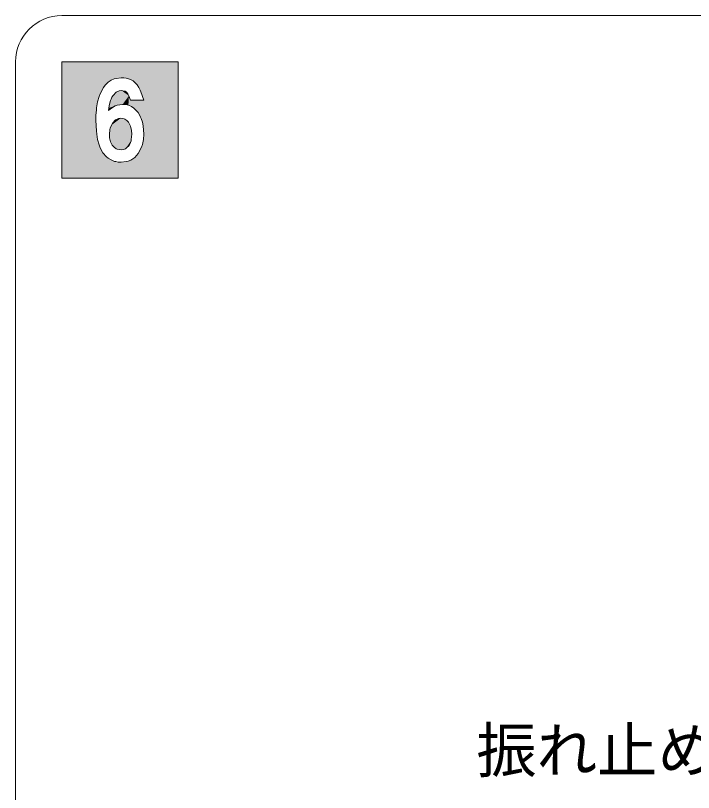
# Model space of a CAD drawing. Units: millimetres on the paper. Extents: x -35288 to 200, y -139 to 12382.
# Drawn here: x 10 to 24.6, y -43.74 to -27 of the extents above; entities that cross this region are included whole.
import ezdxf
from ezdxf.enums import TextEntityAlignment as Align

# ---------------------------------------------------------------- set-up
doc = ezdxf.new("R2010")
doc.units = ezdxf.units.MM
doc.layers.add('1-0_', color=7, linetype='Continuous', lineweight=9)
doc.layers.add('4-0_通り芯', color=7, linetype='Continuous', lineweight=9)
doc.styles.add('ＭＳ ゴシック', font='')
doc.styles.get('ＭＳ ゴシック').set_extended_font_data('MS Gothic')

msp = doc.modelspace()

# ---------------------------------------------------------------- linework, layer by layer
at = {"layer": '1-0_'}
for p, q in [((89, -27), (11, -27)), ((10, -71), (10, -28)), ((11, -28), (11, -30.5)), ((11, -28), (13.5, -28)), ((13.5, -28), (13.5, -30.5)), ((12.277, -28.34), (12.165, -28.353)), ((12.334, -28.343), (12.277, -28.34)), ((12.171, -29.236), (12.216, -29.218)), ((12.216, -29.218), (12.264, -29.213)), ((11, -30.5), (13.5, -30.5))]:
    msp.add_line(p, q, dxfattribs=at)
for points in [[(12.165, -28.353), (12.125, -28.365), (12.062, -28.393), (11.995, -28.438), (11.972, -28.459), (11.933, -28.499), (11.895, -28.548), (11.821, -28.687), (11.8, -28.744), (11.768, -28.858), (11.745, -28.989), (11.74, -29.04), (11.731, -29.147), (11.73, -29.261), (11.74, -29.484), (11.747, -29.553), (11.767, -29.667), (11.8, -29.785), (11.813, -29.826), (11.845, -29.892), (11.883, -29.954), (11.962, -30.043), (11.993, -30.07), (12.056, -30.11), (12.129, -30.141), (12.158, -30.147), (12.213, -30.158), (12.274, -30.16), (12.383, -30.147), (12.423, -30.139), (12.485, -30.112), (12.547, -30.073), (12.571, -30.055), (12.608, -30.016), (12.643, -29.971), (12.714, -29.836), (12.731, -29.781), (12.753, -29.672), (12.76, -29.553), (12.746, -29.373)], [(12.01, -28.991), (12.025, -28.908), (12.048, -28.829), (12.057, -28.805), (12.077, -28.761), (12.1, -28.724), (12.166, -28.654), (12.184, -28.642), (12.233, -28.622), (12.285, -28.616), (12.347, -28.626), (12.359, -28.632), (12.389, -28.652), (12.416, -28.683), (12.442, -28.729), (12.477, -28.821), (12.76, -28.821), (12.699, -28.645), (12.684, -28.611), (12.655, -28.551), (12.619, -28.495), (12.532, -28.408), (12.478, -28.378), (12.409, -28.353), (12.382, -28.35), (12.334, -28.343)], [(12.746, -29.373), (12.731, -29.296), (12.706, -29.216), (12.694, -29.188), (12.67, -29.14), (12.64, -29.092), (12.549, -28.996), (12.496, -28.961), (12.43, -28.934), (12.404, -28.927), (12.357, -28.919), (12.304, -28.916), (12.19, -28.932), (12.148, -28.948), (12.086, -28.98), (12.012, -29.035)], [(12.012, -29.035), (12.005, -29.044), (12.01, -28.991)], [(12.264, -29.213), (12.341, -29.225), (12.356, -29.232), (12.396, -29.261), (12.429, -29.298), (12.474, -29.385), (12.484, -29.413), (12.498, -29.479), (12.503, -29.553), (12.493, -29.668), (12.487, -29.697), (12.469, -29.753), (12.444, -29.797), (12.384, -29.859), (12.367, -29.87), (12.322, -29.888), (12.274, -29.894), (12.188, -29.879), (12.168, -29.869), (12.122, -29.836), (12.081, -29.789), (12.045, -29.717), (12.037, -29.692), (12.026, -29.632), (12.021, -29.564), (12.033, -29.454), (12.04, -29.423), (12.063, -29.362), (12.093, -29.31), (12.154, -29.247), (12.171, -29.236)]]:
    msp.add_lwpolyline(points, dxfattribs=at)
msp.add_arc((11, -28), 1, 90, 180, dxfattribs=at)
for points in [[(11, -28), (12.062, -28.393), (12.125, -28.365)], [(11, -28), (12.125, -28.365), (12.165, -28.353)], [(11, -28), (12.165, -28.353), (12.277, -28.34)], [(11, -28), (12.277, -28.34), (12.334, -28.343)], [(11, -28), (12.334, -28.343), (12.409, -28.353)], [(13.5, -28), (11, -28), (12.409, -28.353)], [(11, -30.5), (11.73, -29.261), (11, -28)], [(11, -28), (11.73, -29.261), (11.731, -29.147)], [(11, -28), (11.731, -29.147), (11.74, -29.04)], [(11, -28), (11.74, -29.04), (11.745, -28.989)], [(11, -28), (11.745, -28.989), (11.768, -28.858)], [(11, -28), (11.768, -28.858), (11.8, -28.744)], [(11, -28), (11.8, -28.744), (11.821, -28.687)], [(11, -28), (11.821, -28.687), (11.895, -28.548)], [(11, -28), (11.895, -28.548), (11.933, -28.499)], [(11.995, -28.438), (12.062, -28.393), (11, -28)], [(11, -28), (11.933, -28.499), (11.972, -28.459)], [(11, -28), (11.972, -28.459), (11.995, -28.438)], [(13.5, -28), (12.409, -28.353), (12.478, -28.378)], [(13.5, -28), (12.478, -28.378), (12.532, -28.408)], [(13.5, -28), (12.532, -28.408), (12.619, -28.495)], [(13.5, -28), (12.619, -28.495), (12.655, -28.551)], [(13.5, -28), (12.655, -28.551), (12.684, -28.611)], [(13.5, -28), (12.684, -28.611), (12.699, -28.645)], [(12.699, -28.645), (12.76, -28.821), (13.5, -28)], [(12.731, -29.781), (13.5, -30.5), (13.5, -28)], [(12.753, -29.672), (12.731, -29.781), (13.5, -28)], [(13.5, -28), (12.76, -29.553), (12.753, -29.672)], [(13.5, -28), (12.76, -28.821), (12.76, -29.553)], [(12.442, -28.729), (12.285, -28.616), (12.233, -28.622)], [(12.442, -28.729), (12.347, -28.626), (12.285, -28.616)], [(12.442, -28.729), (12.025, -28.908), (12.01, -28.991)], [(12.442, -28.729), (12.01, -28.991), (12.19, -28.932)], [(12.442, -28.729), (12.048, -28.829), (12.025, -28.908)], [(12.442, -28.729), (12.057, -28.805), (12.048, -28.829)], [(12.442, -28.729), (12.077, -28.761), (12.057, -28.805)], [(12.442, -28.729), (12.1, -28.724), (12.077, -28.761)], [(12.442, -28.729), (12.166, -28.654), (12.1, -28.724)], [(12.442, -28.729), (12.184, -28.642), (12.166, -28.654)], [(12.442, -28.729), (12.233, -28.622), (12.184, -28.642)], [(12.442, -28.729), (12.19, -28.932), (12.304, -28.916)], [(12.442, -28.729), (12.304, -28.916), (12.357, -28.919)], [(12.442, -28.729), (12.359, -28.632), (12.347, -28.626)], [(12.442, -28.729), (12.357, -28.919), (12.404, -28.927)], [(12.442, -28.729), (12.389, -28.652), (12.359, -28.632)], [(12.442, -28.729), (12.416, -28.683), (12.389, -28.652)], [(12.442, -28.729), (12.404, -28.927), (12.43, -28.934)], [(12.442, -28.729), (12.43, -28.934), (12.496, -28.961)], [(12.496, -28.961), (12.477, -28.821), (12.442, -28.729)], [(12.01, -28.991), (12.148, -28.948), (12.19, -28.932)], [(12.01, -28.991), (12.086, -28.98), (12.148, -28.948)], [(12.496, -28.961), (12.76, -28.821), (12.477, -28.821)], [(12.496, -28.961), (12.549, -28.996), (12.76, -28.821)], [(12.76, -28.821), (12.549, -28.996), (12.64, -29.092)], [(12.76, -28.821), (12.64, -29.092), (12.67, -29.14)], [(12.76, -28.821), (12.67, -29.14), (12.694, -29.188)], [(12.76, -28.821), (12.694, -29.188), (12.706, -29.216)], [(12.76, -28.821), (12.706, -29.216), (12.731, -29.296)], [(12.76, -28.821), (12.731, -29.296), (12.746, -29.373)], [(12.76, -28.821), (12.746, -29.373), (12.76, -29.553)], [(12.01, -28.991), (12.005, -29.044), (12.012, -29.035)], [(12.01, -28.991), (12.012, -29.035), (12.086, -28.98)], [(11, -30.5), (11.74, -29.484), (11.73, -29.261)], [(12.341, -29.225), (12.356, -29.232), (12.04, -29.423), (12.033, -29.454)], [(12.356, -29.232), (12.396, -29.261), (12.033, -29.454), (12.498, -29.479)], [(12.264, -29.213), (12.341, -29.225), (12.063, -29.362), (12.04, -29.423)], [(12.216, -29.218), (12.264, -29.213), (12.093, -29.31), (12.063, -29.362)], [(12.171, -29.236), (12.216, -29.218), (12.154, -29.247), (12.093, -29.31)], [(12.396, -29.261), (12.429, -29.298), (12.498, -29.479), (12.484, -29.413)], [(12.033, -29.454), (12.021, -29.564), (12.498, -29.479), (12.188, -29.879)], [(12.429, -29.298), (12.474, -29.385), (12.484, -29.413)], [(11, -30.5), (11.747, -29.553), (11.74, -29.484)], [(11, -30.5), (11.767, -29.667), (11.747, -29.553)], [(12.021, -29.564), (12.026, -29.632), (12.188, -29.879), (12.168, -29.869)], [(12.498, -29.479), (12.503, -29.553), (12.188, -29.879), (12.274, -29.894)], [(12.503, -29.553), (12.493, -29.668), (12.274, -29.894), (12.322, -29.888)], [(11, -30.5), (11.8, -29.785), (11.767, -29.667)], [(11, -30.5), (11.813, -29.826), (11.8, -29.785)], [(12.026, -29.632), (12.045, -29.717), (12.168, -29.869), (12.122, -29.836)], [(12.045, -29.717), (12.081, -29.789), (12.122, -29.836)], [(12.493, -29.668), (12.487, -29.697), (12.322, -29.888), (12.367, -29.87)], [(12.487, -29.697), (12.469, -29.753), (12.367, -29.87), (12.384, -29.859)], [(12.469, -29.753), (12.444, -29.797), (12.384, -29.859)], [(12.731, -29.781), (12.714, -29.836), (13.5, -30.5)], [(11, -30.5), (11.845, -29.892), (11.813, -29.826)], [(11, -30.5), (11.883, -29.954), (11.845, -29.892)], [(11, -30.5), (11.962, -30.043), (11.883, -29.954)], [(13.5, -30.5), (12.714, -29.836), (12.643, -29.971)], [(11, -30.5), (11.993, -30.07), (11.962, -30.043)], [(12.056, -30.11), (11.993, -30.07), (11, -30.5)], [(12.129, -30.141), (12.056, -30.11), (11, -30.5)], [(13.5, -30.5), (12.485, -30.112), (12.423, -30.139)], [(13.5, -30.5), (12.547, -30.073), (12.485, -30.112)], [(13.5, -30.5), (12.571, -30.055), (12.547, -30.073)], [(13.5, -30.5), (12.608, -30.016), (12.571, -30.055)], [(13.5, -30.5), (12.643, -29.971), (12.608, -30.016)], [(12.129, -30.141), (11, -30.5), (13.5, -30.5)], [(13.5, -30.5), (12.213, -30.158), (12.129, -30.141)], [(13.5, -30.5), (12.274, -30.16), (12.213, -30.158)], [(13.5, -30.5), (12.383, -30.147), (12.274, -30.16)], [(13.5, -30.5), (12.423, -30.139), (12.383, -30.147)]]:
    msp.add_solid(points, dxfattribs=at)

# ---------------------------------------------------------------- texts
at = {"layer": '4-0_通り芯', "style": 'ＭＳ ゴシック'}
msp.add_text('振れ止め筋', height=0.9531, dxfattribs=at).set_placement((19.923, -43.589), align=Align.BOTTOM_LEFT)

doc.saveas('drawing.dxf')
